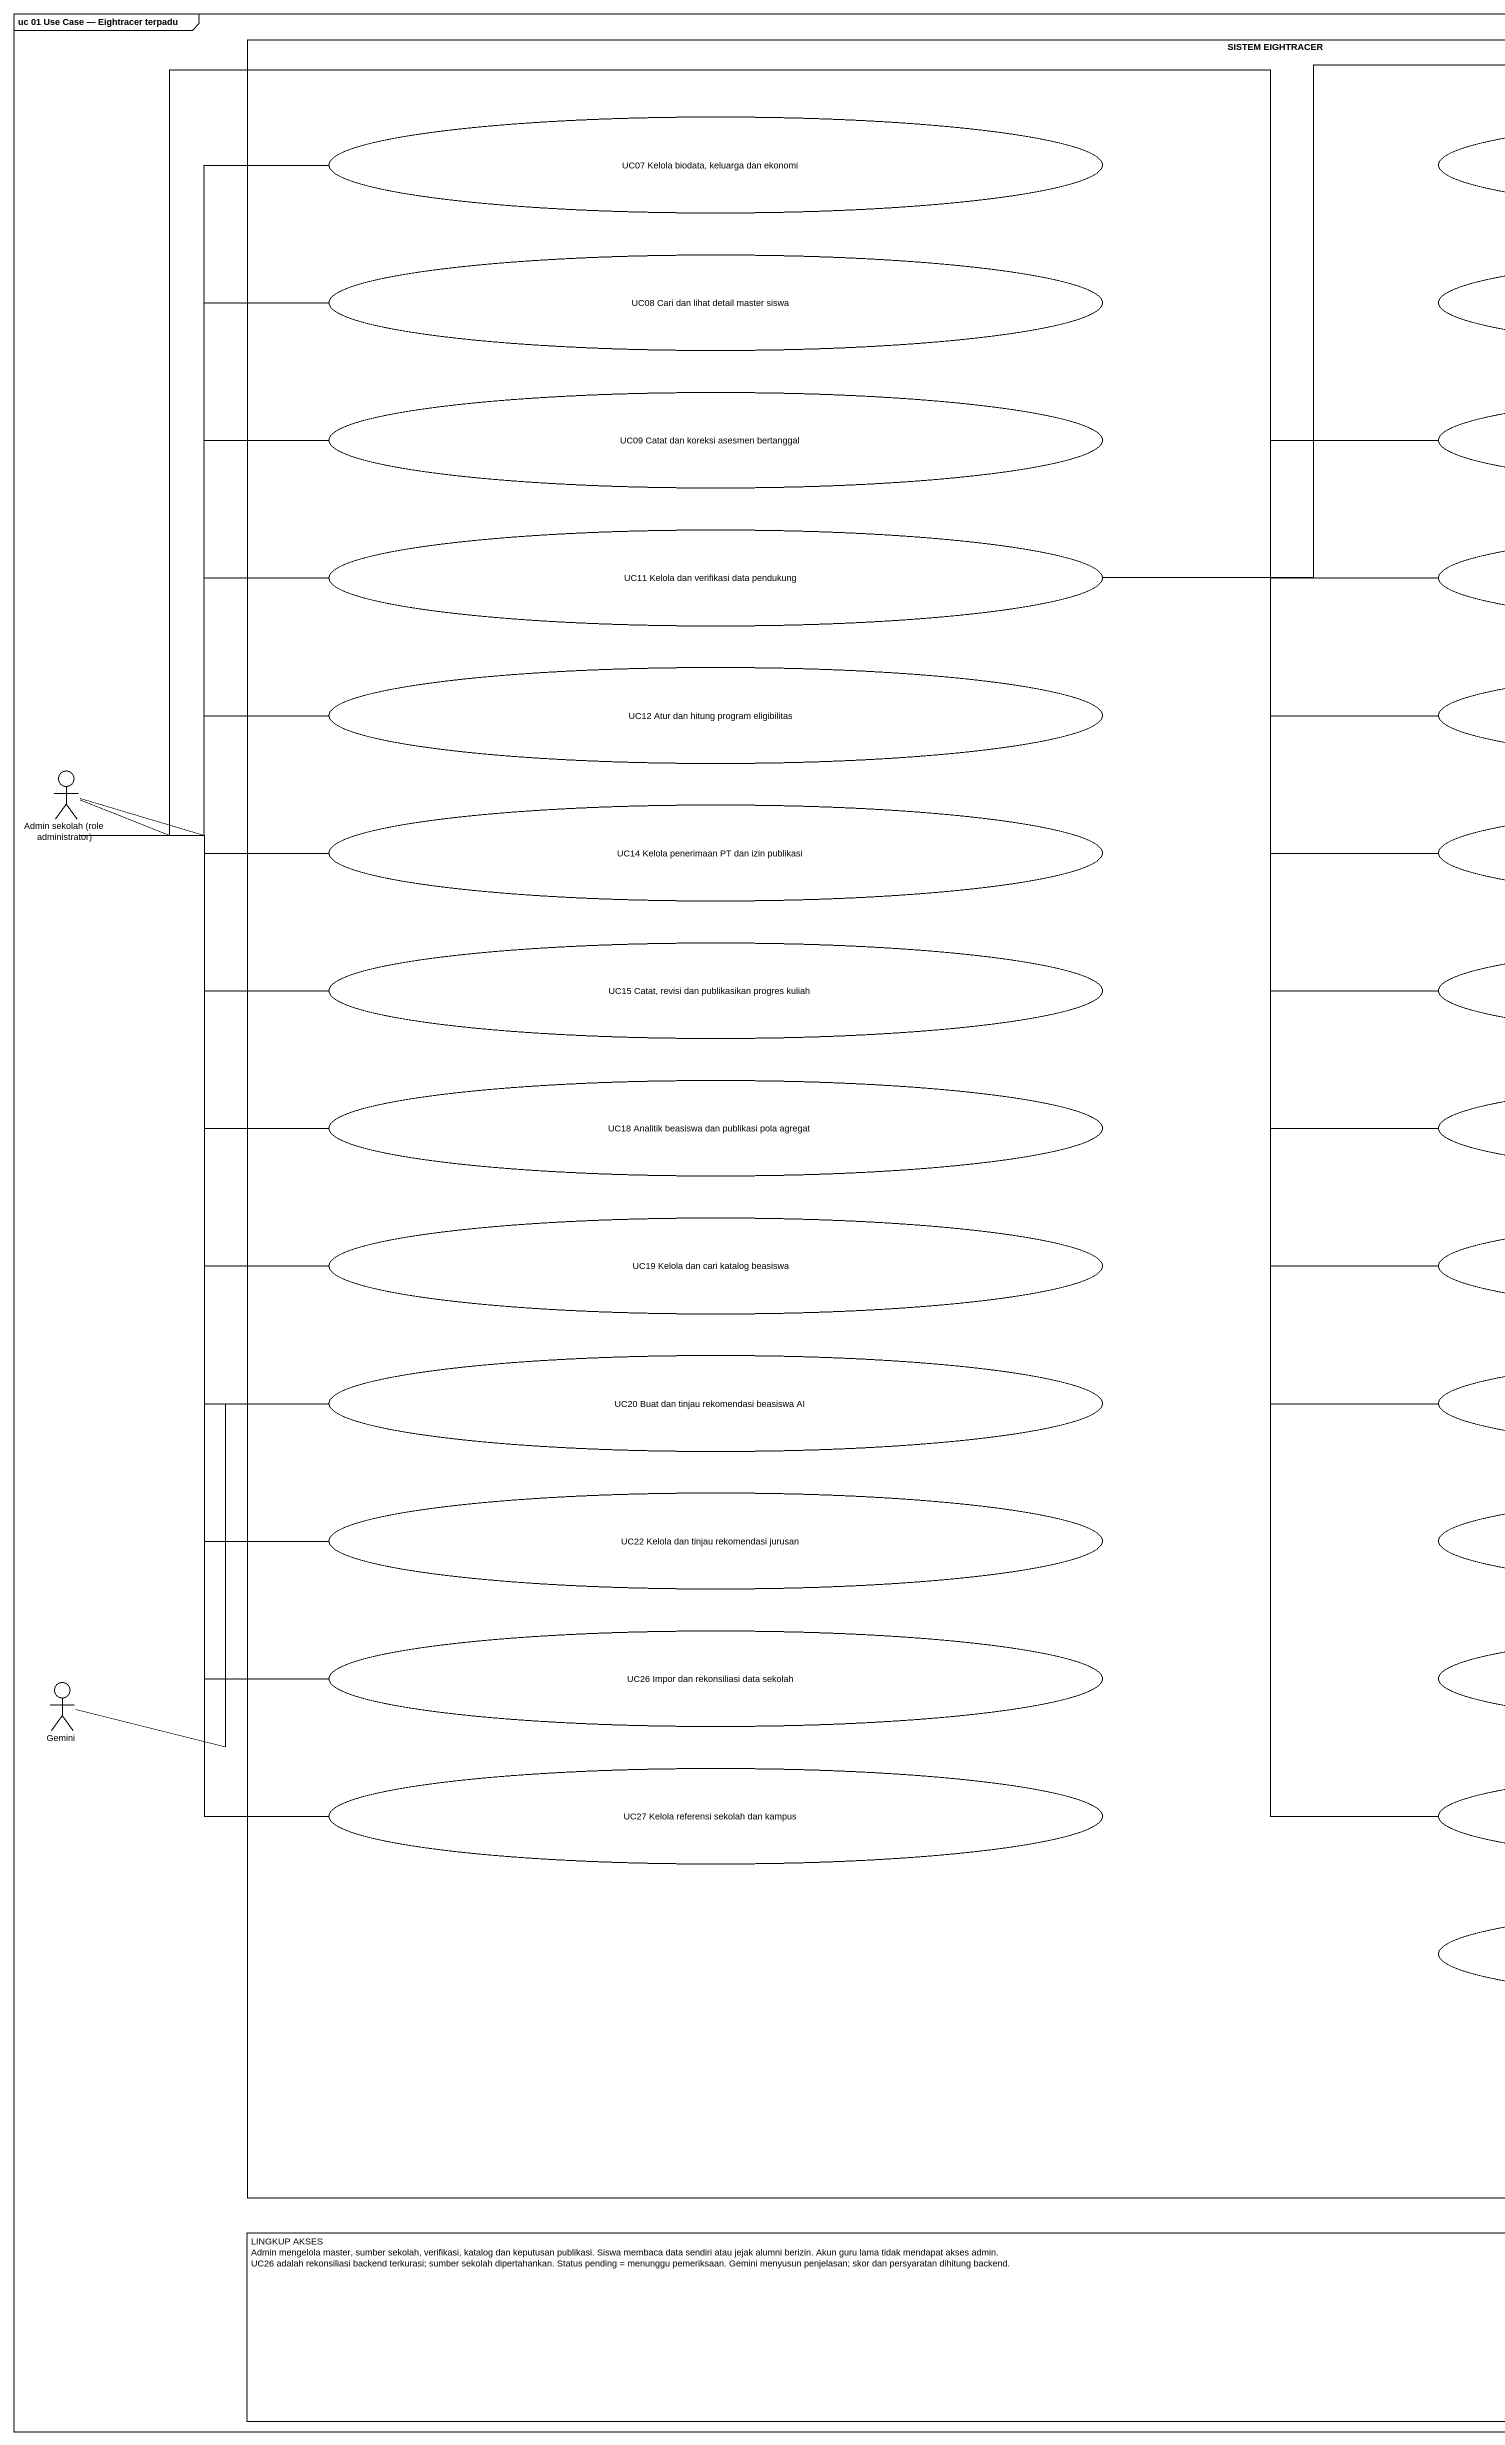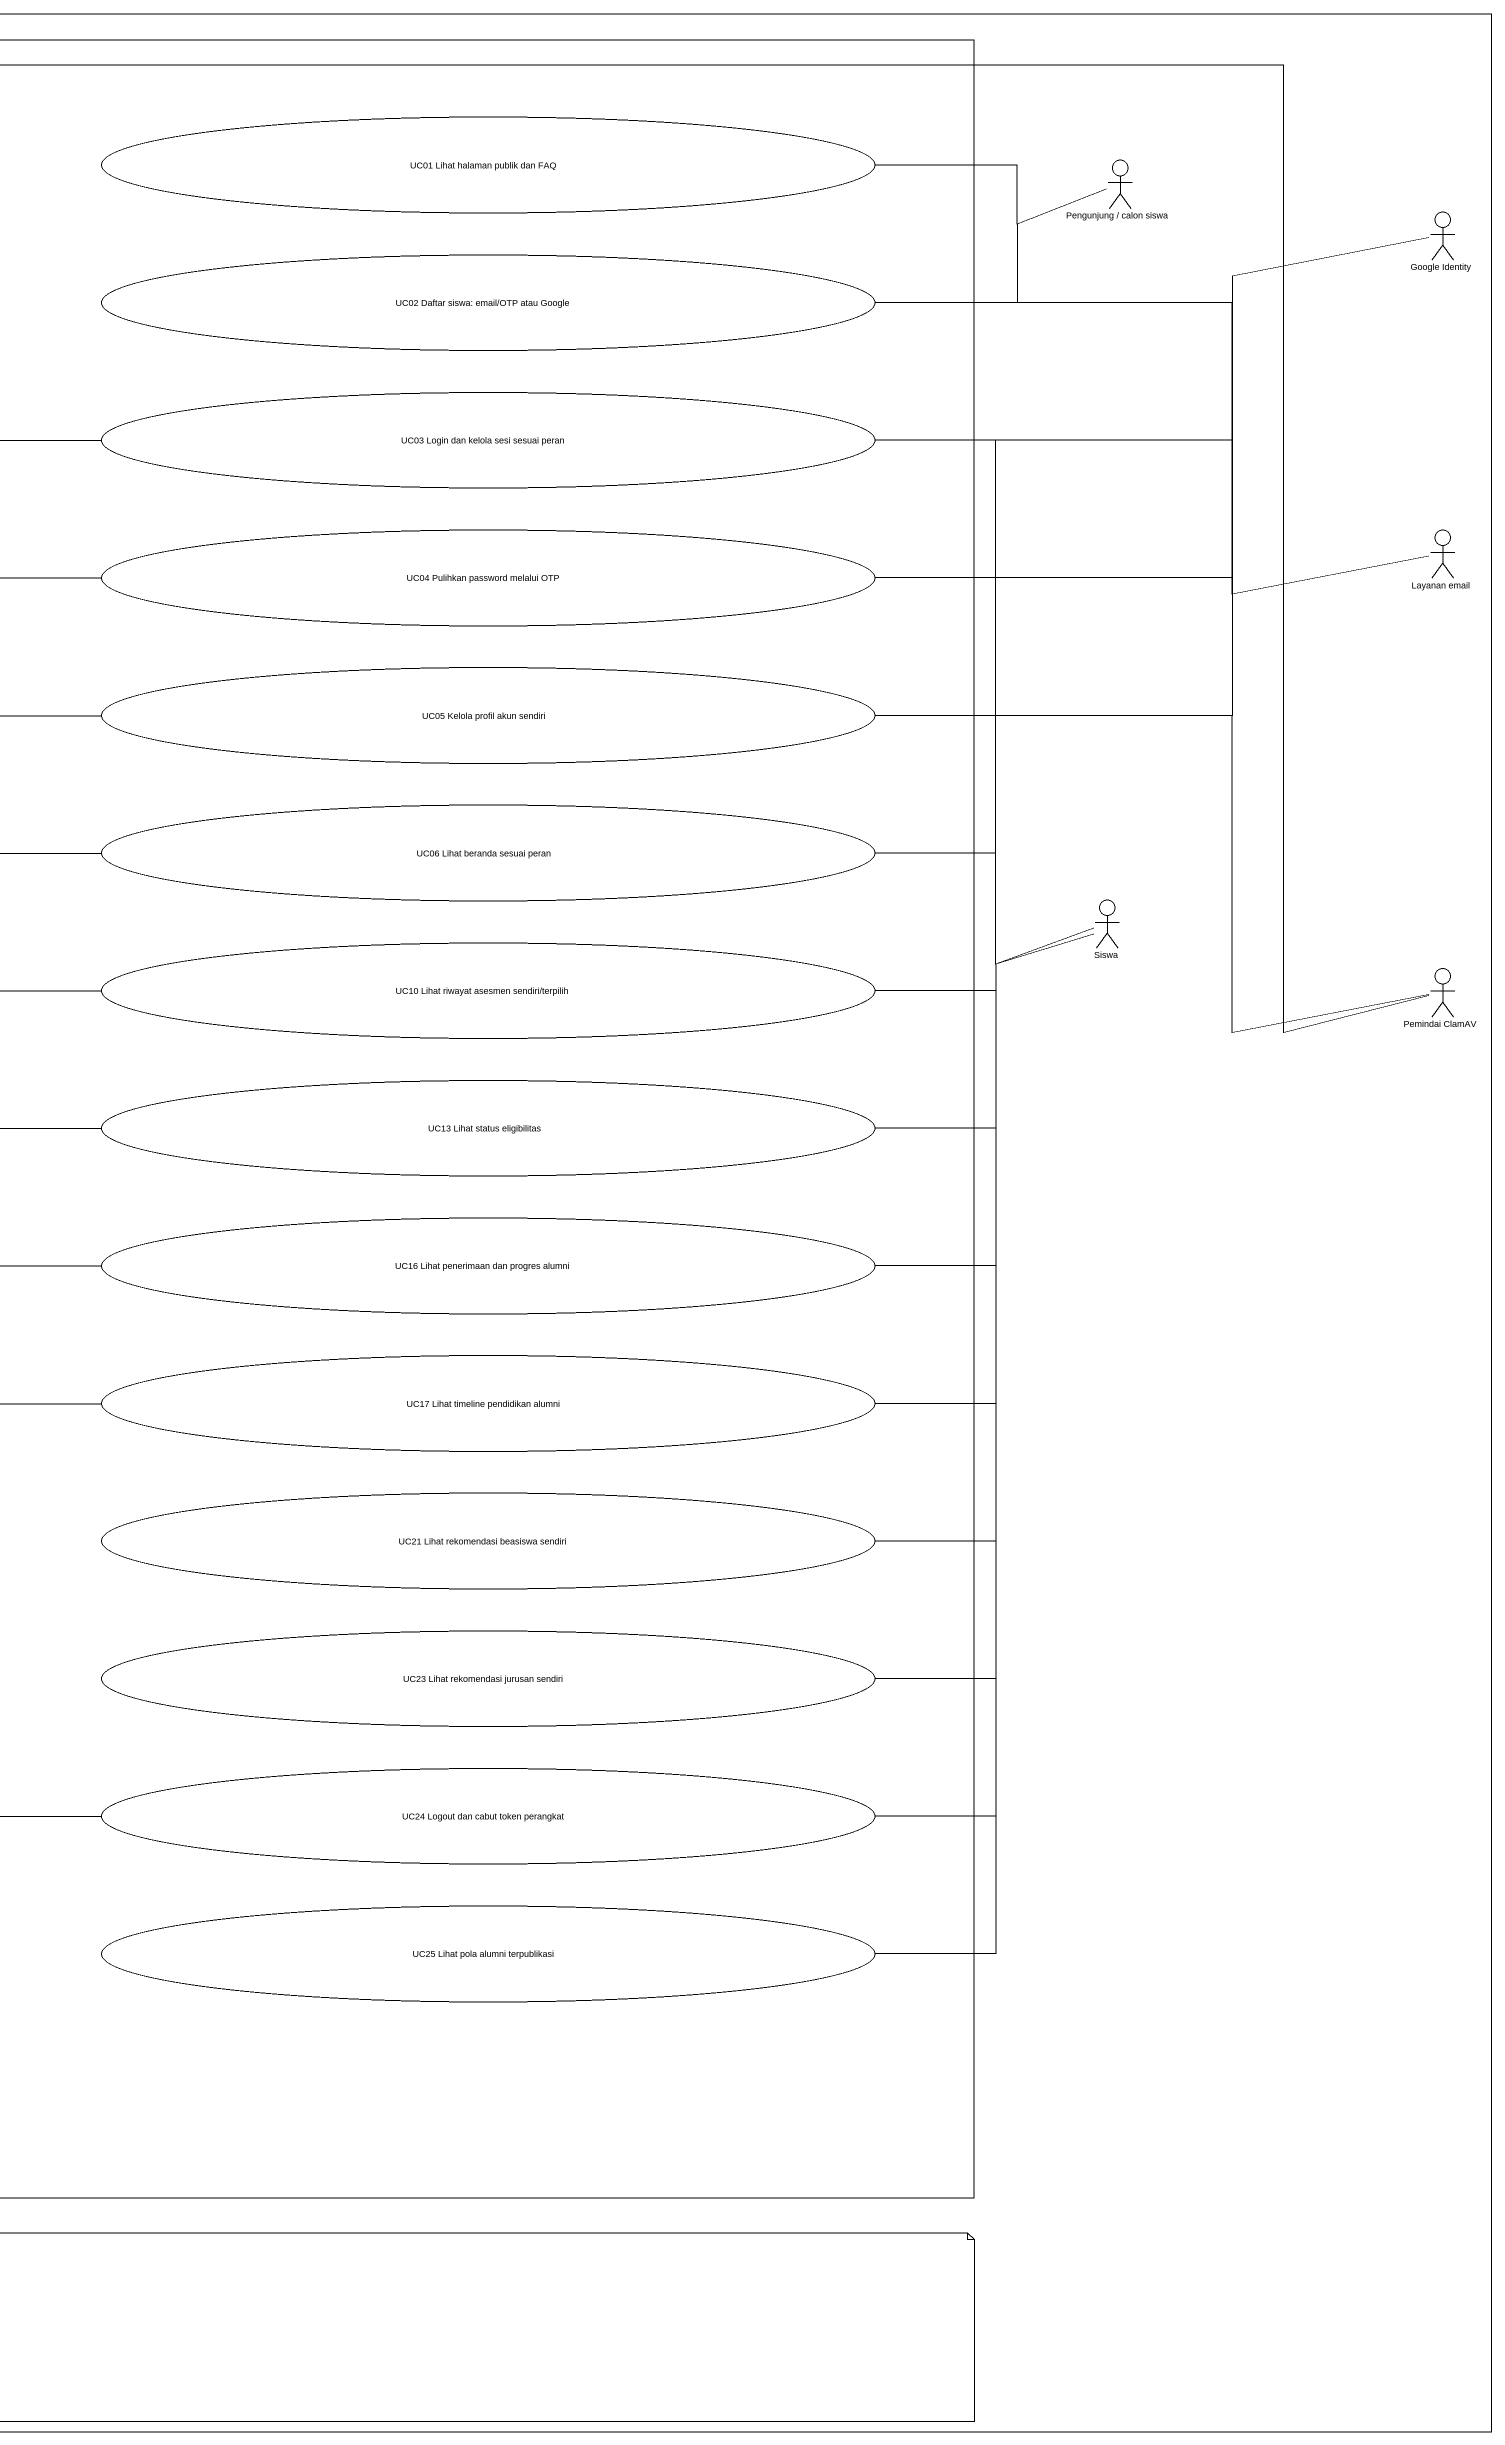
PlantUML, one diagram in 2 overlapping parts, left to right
@startuml
mainframe uc 01 Use Case — Eightracer terpadu
rectangle "SISTEM EIGHTRACER" as SISTEM_EIGHTRACER #FFFFFF {
  usecase "UC07 Kelola biodata, keluarga dan ekonomi" as UC07_Kelola_biodata #FFFFFF
  usecase "UC01 Lihat halaman publik dan FAQ" as UC01_Lihat_halaman_publik #FFFFFF
  usecase "UC08 Cari dan lihat detail master siswa" as UC08_Cari_dan_lihat_detail #FFFFFF
  usecase "UC02 Daftar siswa: email/OTP atau Google" as UC02_Daftar_siswa_email_OTP #FFFFFF
  usecase "UC09 Catat dan koreksi asesmen bertanggal" as UC09_Catat_dan_koreksi #FFFFFF
  usecase "UC03 Login dan kelola sesi sesuai peran" as UC03_Login_dan_kelola_sesi #FFFFFF
  usecase "UC11 Kelola dan verifikasi data pendukung" as UC11_Kelola_dan_verifikasi #FFFFFF
  usecase "UC04 Pulihkan password melalui OTP" as UC04_Pulihkan_password #FFFFFF
  usecase "UC12 Atur dan hitung program eligibilitas" as UC12_Atur_dan_hitung #FFFFFF
  usecase "UC05 Kelola profil akun sendiri" as UC05_Kelola_profil_akun #FFFFFF
  usecase "UC14 Kelola penerimaan PT dan izin publikasi" as UC14_Kelola_penerimaan_PT #FFFFFF
  usecase "UC06 Lihat beranda sesuai peran" as UC06_Lihat_beranda_sesuai #FFFFFF
  usecase "UC15 Catat, revisi dan publikasikan progres kuliah" as UC15_Catat_revisi_dan #FFFFFF
  usecase "UC10 Lihat riwayat asesmen sendiri/terpilih" as UC10_Lihat_riwayat_asesmen #FFFFFF
  usecase "UC18 Analitik beasiswa dan publikasi pola agregat" as UC18_Analitik_beasiswa_dan #FFFFFF
  usecase "UC13 Lihat status eligibilitas" as UC13_Lihat_status #FFFFFF
  usecase "UC19 Kelola dan cari katalog beasiswa" as UC19_Kelola_dan_cari #FFFFFF
  usecase "UC16 Lihat penerimaan dan progres alumni" as UC16_Lihat_penerimaan_dan #FFFFFF
  usecase "UC20 Buat dan tinjau rekomendasi beasiswa AI" as UC20_Buat_dan_tinjau #FFFFFF
  usecase "UC17 Lihat timeline pendidikan alumni" as UC17_Lihat_timeline #FFFFFF
  usecase "UC22 Kelola dan tinjau rekomendasi jurusan" as UC22_Kelola_dan_tinjau #FFFFFF
  usecase "UC21 Lihat rekomendasi beasiswa sendiri" as UC21_Lihat_rekomendasi #FFFFFF
  usecase "UC26 Impor dan rekonsiliasi data sekolah" as UC26_Impor_dan_rekonsiliasi #FFFFFF
  usecase "UC23 Lihat rekomendasi jurusan sendiri" as UC23_Lihat_rekomendasi #FFFFFF
  usecase "UC27 Kelola referensi sekolah dan kampus" as UC27_Kelola_referensi #FFFFFF
  usecase "UC24 Logout dan cabut token perangkat" as UC24_Logout_dan_cabut_token #FFFFFF
  usecase "UC25 Lihat pola alumni terpublikasi" as UC25_Lihat_pola_alumni #FFFFFF
}
actor "Pengunjung / calon siswa" as Pengunjung_calon_siswa #FFFFFF
actor "Google Identity" as Google_Identity #FFFFFF
actor "Layanan email" as Layanan_email #FFFFFF
actor "Admin sekolah (role administrator)" as Admin_sekolah_role #FFFFFF
actor Siswa #FFFFFF
actor "Pemindai ClamAV" as Pemindai_ClamAV #FFFFFF
actor Gemini #FFFFFF
Pengunjung_calon_siswa -left- UC01_Lihat_halaman_publik
Pengunjung_calon_siswa -left- UC02_Daftar_siswa_email_OTP
Google_Identity -left- UC02_Daftar_siswa_email_OTP
Google_Identity -left- UC03_Login_dan_kelola_sesi
Google_Identity -left- UC05_Kelola_profil_akun
Layanan_email -left- UC02_Daftar_siswa_email_OTP
Layanan_email -left- UC04_Pulihkan_password
Layanan_email -left- UC05_Kelola_profil_akun
Admin_sekolah_role -up- UC07_Kelola_biodata
Admin_sekolah_role -up- UC08_Cari_dan_lihat_detail
Admin_sekolah_role -up- UC09_Catat_dan_koreksi
Admin_sekolah_role -right- UC03_Login_dan_kelola_sesi
Admin_sekolah_role -right- UC11_Kelola_dan_verifikasi
Admin_sekolah_role -right- UC04_Pulihkan_password
Admin_sekolah_role -right- UC12_Atur_dan_hitung
Admin_sekolah_role -right- UC05_Kelola_profil_akun
Admin_sekolah_role -right- UC14_Kelola_penerimaan_PT
Admin_sekolah_role -right- UC06_Lihat_beranda_sesuai
Admin_sekolah_role -right- UC15_Catat_revisi_dan
Admin_sekolah_role -right- UC10_Lihat_riwayat_asesmen
Admin_sekolah_role -right- UC18_Analitik_beasiswa_dan
Admin_sekolah_role -right- UC13_Lihat_status
Admin_sekolah_role -- UC19_Kelola_dan_cari
Admin_sekolah_role -right- UC16_Lihat_penerimaan_dan
Admin_sekolah_role -- UC20_Buat_dan_tinjau
Admin_sekolah_role -right- UC17_Lihat_timeline
Admin_sekolah_role -- UC22_Kelola_dan_tinjau
Admin_sekolah_role -- UC26_Impor_dan_rekonsiliasi
Admin_sekolah_role -- UC27_Kelola_referensi
Admin_sekolah_role -right- UC24_Logout_dan_cabut_token
Siswa -up- UC03_Login_dan_kelola_sesi
Siswa -up- UC04_Pulihkan_password
Siswa -left- UC05_Kelola_profil_akun
Siswa -left- UC06_Lihat_beranda_sesuai
Siswa -left- UC10_Lihat_riwayat_asesmen
Siswa -left- UC13_Lihat_status
Siswa -left- UC16_Lihat_penerimaan_dan
Siswa -- UC17_Lihat_timeline
Siswa -- UC21_Lihat_rekomendasi
Siswa -- UC23_Lihat_rekomendasi
Siswa -- UC24_Logout_dan_cabut_token
Siswa -- UC25_Lihat_pola_alumni
Pemindai_ClamAV -left- UC11_Kelola_dan_verifikasi
Pemindai_ClamAV -left- UC05_Kelola_profil_akun
Gemini -right- UC20_Buat_dan_tinjau
note as N1
  LINGKUP AKSES
  Admin mengelola master, sumber sekolah, verifikasi, katalog dan keputusan publikasi. Siswa membaca data sendiri atau jejak alumni berizin. Akun guru lama tidak mendapat akses admin.
  UC26 adalah rekonsiliasi backend terkurasi; sumber sekolah dipertahankan. Status pending = menunggu pemeriksaan. Gemini menyusun penjelasan; skor dan persyaratan dihitung backend.
end note
@enduml
